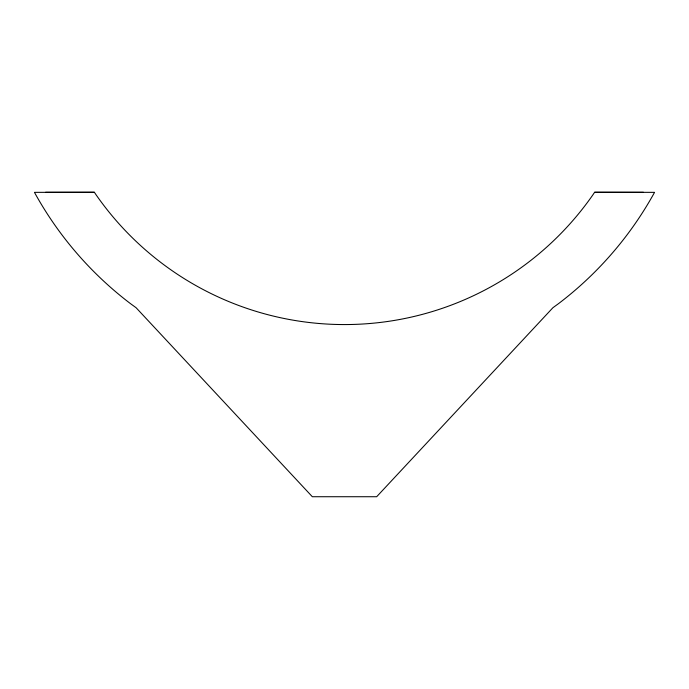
<?xml version="1.0" encoding="UTF-8"?>
<svg xmlns="http://www.w3.org/2000/svg" width="689" height="689" viewBox="0 0 689 689"><rect width="100%" height="100%" fill="white"/><g stroke="black" fill="none" stroke-linecap="round" stroke-linejoin="round"><path stroke-width="1.03" d="M643.405 192.274L594.616 192.274L593.04 194.634A302.678 302.678 0 0 1 95.96 194.634L94.384 192.274L45.595 192.274M94.384 192.274L34.45 192.352A353.819 353.819 0 0 0 130.583 303.72L136.077 307.707L312.332 496.726L376.668 496.726L552.923 307.707L558.417 303.72A353.819 353.819 0 0 0 654.55 192.352L594.616 192.274"/></g></svg>
